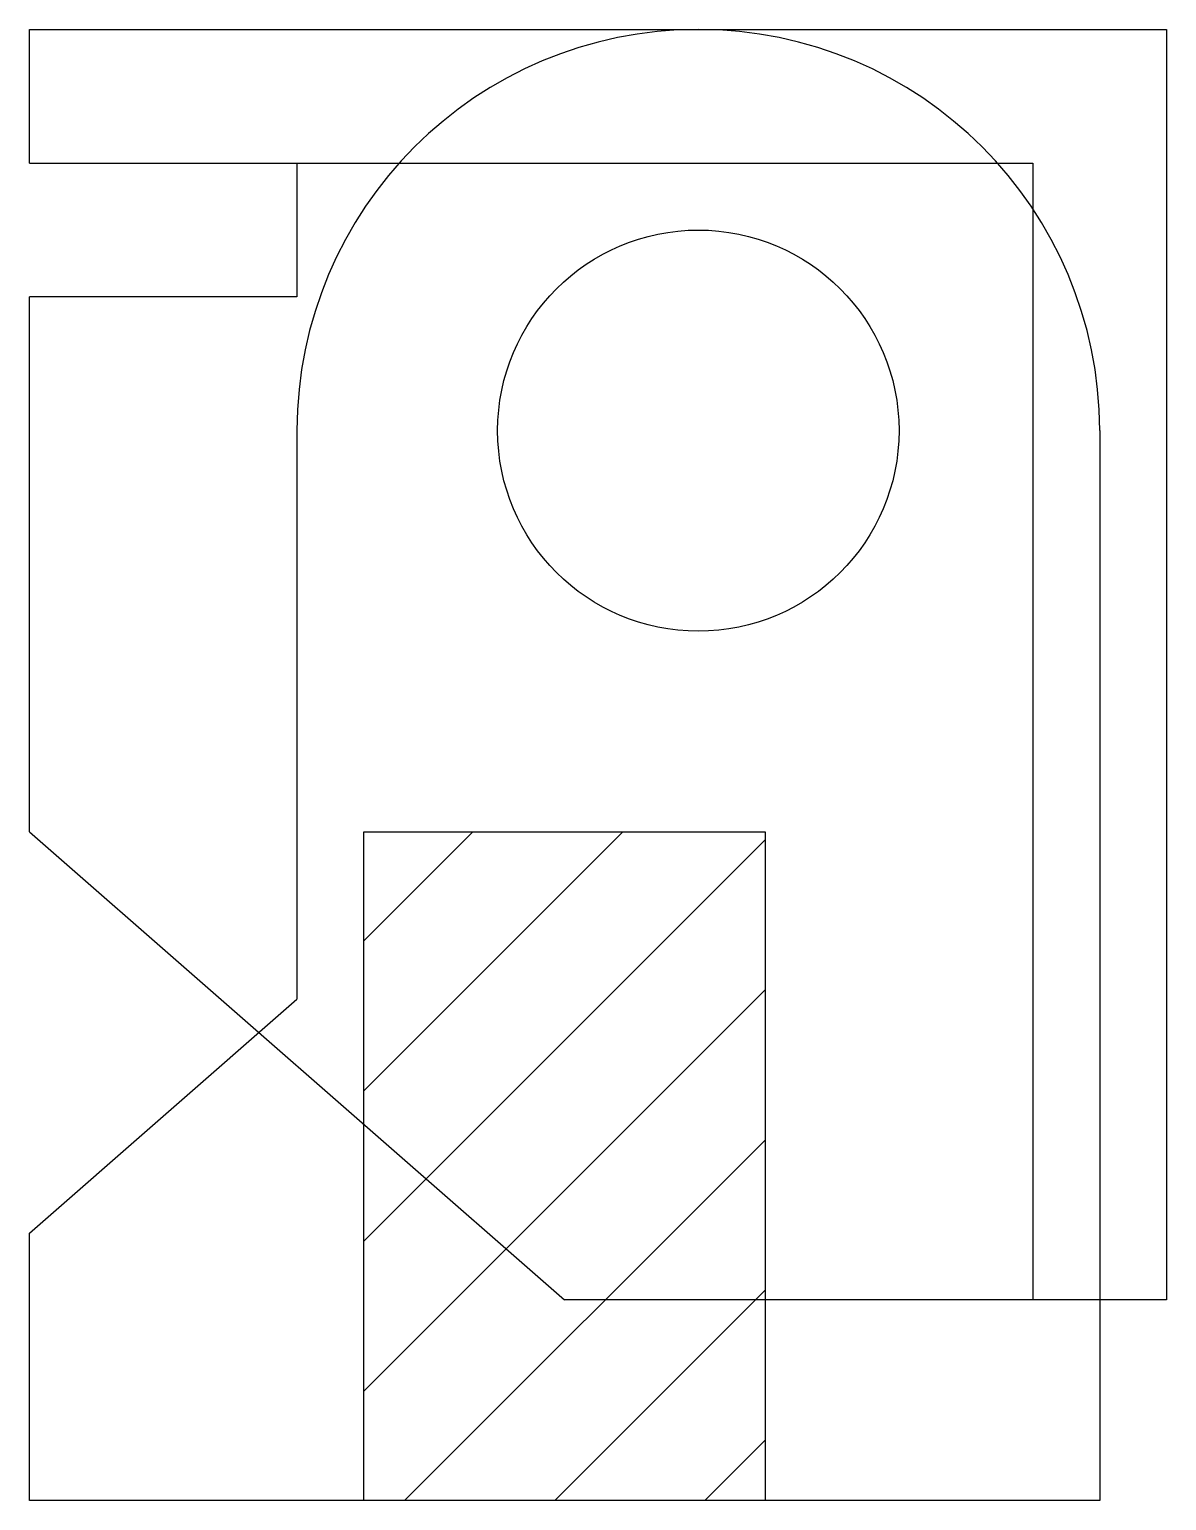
# Model space of a CAD drawing. Header units: inches. Extents: x 0 to 17, y 0 to 22.
import ezdxf

# ---------------------------------------------------------------- set-up
doc = ezdxf.new("R2010")
doc.units = ezdxf.units.IN

# ---------------------------------------------------------------- blocks, each defined once
blk = doc.blocks.new('HL003-2-1')
h = blk.add_hatch()
h.set_pattern_fill('ANSI31', color=2, scale=0.5, style=0)
h.set_pattern_definition([(45, (8435.407, 86016.9664), (-1.122532015, 1.122532015), [])])
h.paths.add_polyline_path([(11, 10), (5, 10), (5, 0), (11, 0)])
at = {"color": 1}
for p, q in [((0, 22), (17, 22)), ((0, 20), (0, 22)), ((17, 22), (17, 3)), ((0, 20), (15, 20)), ((4, 20), (4, 18)), ((15, 20), (15, 3)), ((4, 18), (0, 18)), ((0, 10), (0, 18)), ((4, 16), (4, 7.5)), ((16, 16), (16, 0)), ((0, 10), (8, 3)), ((0, 4), (4, 7.5)), ((0, 0), (0, 4)), ((17, 3), (8, 3)), ((16, 0), (0, 0))]:
    blk.add_line(p, q, dxfattribs=at)
at = {"color": 2}
blk.add_lwpolyline([(5, 10), (11, 10), (11, 0), (5, 0)], close=True, dxfattribs=at)
at = {"color": 1}
blk.add_circle((10, 16), 3, dxfattribs=at)
blk.add_circle((10, 16), 3, dxfattribs=at)
blk.add_arc((10, 16), 6, 0, 180, dxfattribs=at)

msp = doc.modelspace()

# ---------------------------------------------------------------- block references
msp.add_blockref('HL003-2-1', (0, 0))

doc.saveas('drawing.dxf')
